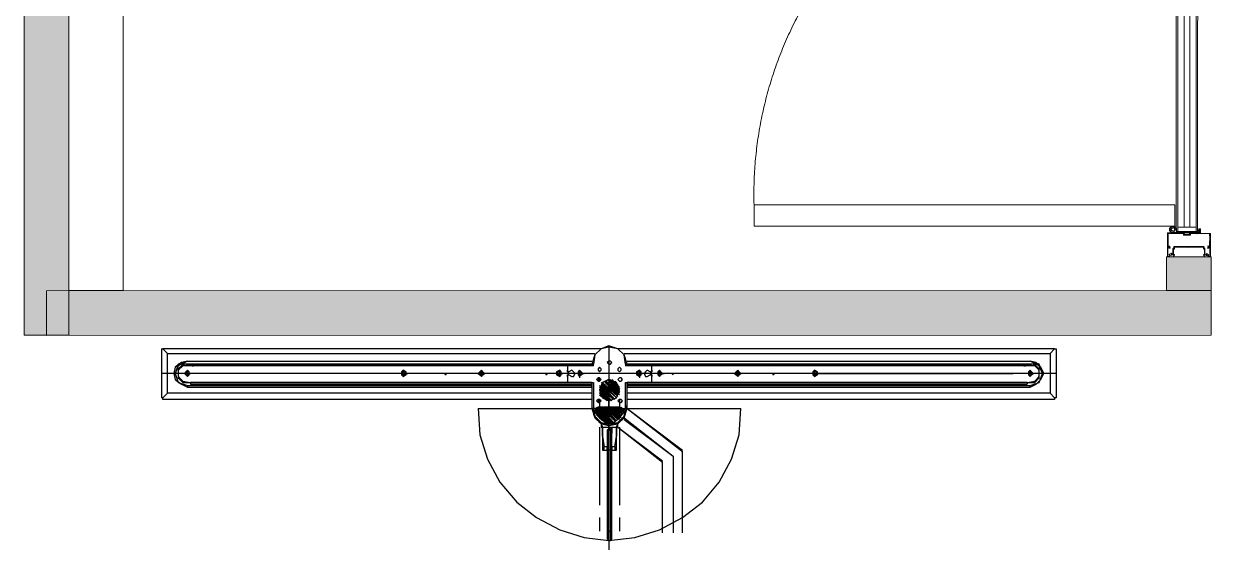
# Model space of a CAD drawing. Header units: millimetres. Extents: x -774950 to -670403, y -1165325 to -1109738.
# Drawn here: x -716254 to -713572, y -1147905 to -1146746 of the extents above; entities that cross this region are included whole.
import ezdxf

# ---------------------------------------------------------------- set-up
doc = ezdxf.new("R2010")
doc.units = ezdxf.units.MM
doc.header["$LTSCALE"] = 3000
doc.header["$MEASUREMENT"] = 0
doc.linetypes.add('DASHED', pattern=[0.75, 0.5, -0.25])
doc.layers.get('0').update_dxf_attribs({"linetype": 'CONTINUOUS'})
for name, color, linetype, lineweight in [('1-fur', 8, 'CONTINUOUS', 0), ('A-DOOR-FULL', 40, 'CONTINUOUS', 18), ('AI-FURN', 7, 'CONTINUOUS', 20), ('DR-GLASS', 170, 'CONTINUOUS', 13), ('IN-DOOR', 8, 'CONTINUOUS', 0), ('PR-HATCH', 8, 'CONTINUOUS', 0)]:
    doc.layers.add(name, color=color, linetype=linetype, lineweight=lineweight)
for name, color, linetype in [('FURNITURE', 250, 'CONTINUOUS'), ('PDF_6', 7, 'CONTINUOUS'), ('PDF_AR_01_PARTITION FULL HT', 7, 'CONTINUOUS'), ('PDF_BORDTEXT', 7, 'CONTINUOUS'), ('PDF_Centre', 7, 'CONTINUOUS'), ('PDF_DIMS', 7, 'CONTINUOUS'), ('PDF_FLs Combi Centre (N-W)', 7, 'CONTINUOUS'), ('PDF_FLs Left Unit (N)', 7, 'CONTINUOUS'), ('PDF_NEW', 7, 'CONTINUOUS')]:
    doc.layers.add(name, color=color, linetype=linetype)
doc.layers.add('PR-FULL HT', color=7, linetype='CONTINUOUS', lineweight=13, true_color=0x6e3e30)

# ---------------------------------------------------------------- blocks, each defined once
blk = doc.blocks.new('G$C45963954')
at = {"layer": 'PDF_6', "color": 6, "true_color": 0xff00ff}
for points in [[(266.3, 682.2), (273.6, 689.5), (266.3, 678.5), (277.3, 689.5)], [(266.3, 674.9), (277.3, 685.8)], [(200.6, 660.3), (222.5, 678.5), (200.6, 656.7)], [(226.2, 678.5), (200.6, 653), (229.8, 678.5), (200.6, 649.4), (233.5, 678.5), (204.3, 645.7), (237.1, 678.5), (204.3, 642.1), (237.1, 674.9)], [(204.3, 663.9), (218.9, 678.5)], [(204.3, 667.6), (215.2, 674.9)], [(204.3, 642.1), (240.8, 674.9), (207.9, 638.4), (240.8, 674.9)], [(207.9, 638.4), (244.4, 671.2), (207.9, 634.8)], [(244.4, 671.2), (211.6, 634.8), (248.1, 667.6), (215.2, 634.8)], [(248.1, 667.6), (215.2, 631.1), (248.1, 663.9), (218.9, 631.1), (251.7, 660.3), (222.5, 631.1), (251.7, 656.7), (226.2, 631.1), (251.7, 653)], [(266.3, 663.9), (288.2, 682.2), (266.3, 660.3), (288.2, 682.2)], [(266.3, 656.7), (291.8, 682.2)], [(266.3, 645.7), (295.5, 674.9), (266.3, 642.1), (299.1, 671.2), (266.3, 638.4), (299.1, 671.2)], [(266.3, 634.8), (299.1, 667.6), (266.3, 631.1), (302.8, 663.9), (266.3, 627.5), (302.8, 660.3), (266.3, 623.8)], [(229.8, 631.1), (251.7, 649.4), (233.5, 631.1)], [(237.1, 631.1), (248.1, 645.7)], [(270, 620.2), (302.8, 653)], [(273.6, 620.2), (302.8, 649.4), (277.3, 620.2)], [(277.3, 623.8), (302.8, 645.7)], [(280.9, 623.8), (299.1, 642.1)], [(284.5, 623.8), (299.1, 638.4)]]:
    blk.add_lwpolyline(points, dxfattribs=at)
for points in [[(266.3, 671.2), (280.9, 685.8)], [(266.3, 667.6), (284.5, 685.8)], [(266.3, 653), (291.8, 678.5)], [(266.3, 649.4), (295.5, 678.5)], [(270, 623.8), (302.8, 656.7)]]:
    blk.add_lwpolyline(points, close=True, dxfattribs=at)
at = {"layer": 'PDF_AR_01_PARTITION FULL HT', "color": 2, "true_color": 0xffff00}
blk.add_lwpolyline([(120.4, 653), (2247.2, 653)], dxfattribs=at)
at = {"layer": 'PDF_BORDTEXT', "color": 2, "true_color": 0xffff00}
blk.add_lwpolyline([(583.7, 653), (270, 653)], dxfattribs=at)
at = {"layer": 'PDF_Centre', "color": 8, "true_color": 0x808080}
for points in [[(270, 696.8), (372.1, 828.1)], [(270, 696.8), (368.5, 828.1)], [(565.5, 828.1), (372.1, 828.1)], [(291.8, 689.5), (383, 806.2)], [(295.5, 689.5), (383, 806.2)], [(383, 806.2), (565.5, 806.2)], [(313.7, 674.9), (397.6, 780.7)], [(313.7, 674.9), (394, 780.7)], [(565.5, 780.7), (397.6, 780.7)], [(248.1, 678.5), (280.9, 678.5)], [(313.7, 678.5), (499.8, 678.5)], [(529, 678.5), (561.8, 678.5)], [(280.9, 653), (248.1, 653)], [(248.1, 631.1), (280.9, 631.1)], [(499.8, 653), (313.7, 653)], [(313.7, 631.1), (499.8, 631.1)], [(561.8, 653), (529, 653)], [(529, 631.1), (561.8, 631.1)]]:
    blk.add_lwpolyline(points, dxfattribs=at)
at = {"layer": 'PDF_DIMS', "color": 4, "true_color": 0x00ffff}
blk.add_lwpolyline([(186.1, 1716.4), (186.1, -410.4)], dxfattribs=at)
at = {"layer": 'PDF_FLs Combi Centre (N-W)', "color": 2}
for points in [[(127.7, 1716.4), (244.4, 1716.4)], [(127.7, 1712.8), (127.7, 1716.4)], [(127.7, 1712.8), (138.6, 1701.8)], [(127.7, 1712.8), (127.7, 674.9)], [(233.5, 1701.8), (244.4, 1712.8)], [(244.4, 1716.4), (244.4, 1712.8)], [(244.4, 1712.8), (248.1, 1712.8)], [(248.1, 1712.8), (248.1, 696.8)], [(138.6, 1701.8), (233.5, 1701.8)], [(138.6, 689.5), (138.6, 1701.8)], [(233.5, 1701.8), (233.5, 696.8)], [(270, 342.9), (270, 966.7)], [(270, 342.9), (332, 346.6), (390.3, 364.8), (445.1, 394), (492.5, 434.1), (529, 481.5), (558.2, 536.3), (576.4, 594.6), (583.7, 653), (576.4, 715), (558.2, 773.4), (529, 828.1), (492.5, 875.5), (445.1, 915.7), (390.3, 944.8), (332, 963.1), (270, 966.7)], [(127.7, 634.8), (127.7, -406.8)], [(138.6, -395.8), (138.6, 620.2)], [(207.9, 612.9), (207.9, -337.4)], [(207.9, 612.9), (207.9, -341.1)], [(207.9, -337.4), (207.9, 612.9)], [(211.6, -341.1), (211.6, 612.9)], [(215.2, -348.4), (215.2, 612.9)], [(215.2, -348.4), (215.2, 609.2)], [(233.5, 612.9), (233.5, -395.8)], [(248.1, 612.9), (248.1, -406.8)], [(207.9, -341.1), (207.9, 554.5)], [(167.8, -337.4), (164.2, -355.7), (175.1, -370.3), (197, -370.3), (207.9, -355.7), (207.9, -337.4)], [(164.2, -341.1), (164.2, -359.3), (178.8, -370.3), (197, -370.3), (207.9, -359.3), (207.9, -341.1)], [(167.8, -341.1), (167.8, -359.3), (178.8, -370.3), (193.3, -370.3), (204.3, -359.3), (207.9, -341.1)], [(167.8, -341.1), (167.8, -359.3), (178.8, -370.3), (193.3, -370.3), (207.9, -359.3), (207.9, -341.1)], [(207.9, -333.8), (207.9, -337.4)], [(207.9, -341.1), (207.9, -337.4)], [(207.9, -341.1), (207.9, -337.4)], [(138.6, -395.8), (127.7, -406.8)], [(233.5, -395.8), (138.6, -395.8)], [(244.4, -406.8), (233.5, -395.8)], [(127.7, -410.4), (127.7, -406.8)], [(127.7, -410.4), (244.4, -410.4)], [(244.4, -406.8), (244.4, -410.4)], [(248.1, -406.8), (244.4, -406.8)]]:
    blk.add_lwpolyline(points, dxfattribs=at)
at = {"layer": 'PDF_FLs Left Unit (N)', "color": 8, "true_color": 0x808080}
for points in [[(218.9, 1654.4), (211.6, 1669), (200.6, 1679.9), (186.1, 1687.2), (171.5, 1679.9), (160.5, 1669), (156.9, 1654.4)], [(215.2, 1654.4), (207.9, 1676.3), (186.1, 1683.6), (164.2, 1676.3), (156.9, 1654.4)], [(156.9, 696.8), (156.9, 1654.4)], [(156.9, 696.8), (156.9, 1654.4)], [(215.2, 696.8), (215.2, 1654.4)], [(218.9, 1654.4), (215.2, 1654.4)], [(218.9, 696.8), (218.9, 1654.4)], [(164.2, 696.8), (164.2, 1647.1)], [(164.2, 1643.4), (164.2, 696.8)], [(207.9, 1647.1), (207.9, 696.8)], [(207.9, 696.8), (207.9, 1643.4)], [(270, 696.8), (270, 693.1)], [(310.1, 671.2), (313.7, 671.2)], [(313.7, 671.2), (335.6, 671.2)], [(361.2, 667.6), (335.6, 671.2)], [(361.2, 667.6), (361.2, 671.2)], [(361.2, 667.6), (361.2, 660.3)], [(361.2, 667.6), (364.8, 667.6), (368.5, 667.6)], [(561.8, 656.7), (561.8, 660.3)], [(561.8, 653), (561.8, 656.7)], [(313.7, 638.4), (310.1, 638.4)], [(335.6, 638.4), (313.7, 638.4)], [(335.6, 638.4), (361.2, 642.1)], [(361.2, 649.4), (361.2, 642.1)], [(368.5, 642.1), (364.8, 642.1), (361.2, 642.1)], [(361.2, 638.4), (361.2, 642.1)], [(561.8, 649.4), (561.8, 653)], [(156.9, -348.4), (156.9, 612.9)], [(156.9, -348.4), (156.9, 612.9)], [(164.2, 616.5), (164.2, 612.9)], [(164.2, 612.9), (164.2, -337.4)], [(164.2, -341.1), (164.2, 612.9)], [(218.9, -348.4), (218.9, 612.9)], [(270, 616.5), (270, 612.9)], [(156.9, -348.4), (164.2, -370.3), (186.1, -377.6), (207.9, -370.3), (215.2, -348.4)], [(156.9, -348.4), (160.5, -363), (171.5, -377.6), (186.1, -381.2), (200.6, -377.6), (211.6, -363), (218.9, -348.4)], [(215.2, -348.4), (218.9, -348.4)]]:
    blk.add_lwpolyline(points, dxfattribs=at)
at = {"layer": 'PDF_FLs Left Unit (N)', "color": 2}
for points in [[(215.2, 1654.4), (207.9, 1676.3), (186.1, 1683.6), (167.8, 1676.3), (156.9, 1654.4)], [(156.9, 696.8), (156.9, 1654.4)], [(207.9, 1647.1), (207.9, 1665.3), (197, 1676.3), (178.8, 1676.3), (164.2, 1665.3), (164.2, 1647.1)], [(207.9, 1643.4), (207.9, 1661.7), (197, 1676.3), (175.1, 1676.3), (164.2, 1661.7), (167.8, 1643.4)], [(207.9, 1647.1), (204.3, 1665.3), (193.3, 1676.3), (178.8, 1676.3), (167.8, 1665.3), (167.8, 1647.1)], [(207.9, 1647.1), (207.9, 1665.3), (193.3, 1676.3), (178.8, 1676.3), (167.8, 1665.3), (167.8, 1647.1)], [(215.2, 700.4), (215.2, 1654.4)], [(164.2, 1647.1), (164.2, 696.8)], [(164.2, 1647.1), (164.2, 1643.4)], [(164.2, 696.8), (164.2, 1643.4)], [(167.8, 1639.8), (167.8, 1643.4), (164.2, 1643.4)], [(167.8, 1647.1), (167.8, 755.2)], [(167.8, 1647.1), (167.8, 1643.4)], [(167.8, 1639.8), (167.8, 1643.4)], [(207.9, 755.2), (207.9, 1647.1)], [(207.9, 1643.4), (207.9, 1647.1)], [(207.9, 1647.1), (211.6, 1647.1)], [(207.9, 1643.4), (207.9, 1647.1)], [(207.9, 1643.4), (207.9, 1639.8)], [(207.9, 1643.4), (207.9, 696.8)], [(207.9, 1643.4), (207.9, 1639.8)], [(211.6, 696.8), (211.6, 1647.1)], [(211.6, 715), (211.6, 1632.5)], [(186.1, 1138.2), (186.1, 1149.1)], [(186.1, 952.1), (186.1, 966.7)], [(186.1, 769.7), (186.1, 780.7)], [(182.4, 755.2), (167.8, 755.2)], [(178.8, 755.2), (167.8, 755.2)], [(167.8, 755.2), (167.8, 693.1)], [(178.8, 755.2), (182.4, 755.2)], [(182.4, 751.5), (178.8, 744.2), (182.4, 740.6), (186.1, 736.9), (193.3, 740.6), (193.3, 744.2), (189.7, 751.5)], [(182.4, 751.5), (178.8, 744.2), (182.4, 740.6), (186.1, 736.9), (193.3, 740.6), (193.3, 744.2), (189.7, 751.5)], [(182.4, 755.2), (182.4, 751.5)], [(182.4, 751.5), (182.4, 755.2)], [(189.7, 751.5), (189.7, 755.2)], [(193.3, 755.2), (189.7, 755.2)], [(189.7, 755.2), (193.3, 755.2)], [(189.7, 755.2), (189.7, 751.5)], [(207.9, 755.2), (193.3, 755.2)], [(207.9, 755.2), (193.3, 755.2)], [(207.9, 693.1), (207.9, 755.2)], [(186.1, 718.7), (186.1, 729.6)], [(211.6, 711.4), (211.6, 715)], [(164.2, 696.8), (142.3, 689.5), (127.7, 674.9), (120.4, 653), (127.7, 634.8), (142.3, 620.2), (164.2, 612.9)], [(164.2, 693.1), (142.3, 689.5), (127.7, 674.9), (124, 653), (127.7, 634.8), (142.3, 620.2), (164.2, 616.5)], [(164.2, 693.1), (142.3, 689.5), (127.7, 674.9), (124, 653), (127.7, 634.8), (142.3, 620.2), (164.2, 616.5)], [(164.2, 693.1), (142.3, 689.5), (127.7, 674.9), (124, 653), (127.7, 634.8), (142.3, 620.2), (164.2, 616.5)], [(167.8, 696.8), (164.2, 696.8)], [(164.2, 696.8), (167.8, 696.8)], [(164.2, 693.1), (167.8, 693.1)], [(164.2, 693.1), (167.8, 693.1)], [(207.9, 696.8), (211.6, 696.8), (211.6, 700.4)], [(211.6, 696.8), (207.9, 696.8)], [(270, 696.8), (207.9, 696.8)], [(270, 693.1), (207.9, 693.1)], [(270, 693.1), (207.9, 693.1)], [(215.2, 700.4), (211.6, 700.4)], [(215.2, 700.4), (215.2, 696.8), (218.9, 696.8)], [(262.7, 693.1), (259, 693.1)], [(270, 693.1), (262.7, 693.1)], [(262.7, 616.5), (284.5, 616.5), (302.8, 631.1), (310.1, 653), (306.4, 671.2), (291.8, 689.5), (270, 693.1)], [(262.7, 693.1), (266.3, 693.1), (270, 693.1)], [(277.3, 689.5), (270, 685.8), (266.3, 678.5)], [(270, 612.9), (291.8, 620.2), (306.4, 634.8), (310.1, 653), (306.4, 674.9), (291.8, 689.5), (270, 696.8)], [(270, 616.5), (288.2, 620.2), (302.8, 634.8), (306.4, 653), (302.8, 674.9), (288.2, 689.5), (270, 693.1)], [(270, 616.5), (288.2, 620.2), (302.8, 634.8), (310.1, 653), (302.8, 674.9), (288.2, 689.5), (270, 693.1)], [(270, 616.5), (288.2, 620.2), (302.8, 634.8), (310.1, 653), (302.8, 674.9), (288.2, 689.5), (270, 693.1)], [(277.3, 620.2), (291.8, 631.1), (302.8, 645.7), (302.8, 663.9), (291.8, 678.5), (277.3, 689.5)], [(266.3, 678.5), (266.3, 627.5)], [(313.7, 674.9), (306.4, 674.9)], [(313.7, 671.2), (313.7, 674.9)], [(313.7, 638.4), (313.7, 671.2)], [(335.6, 671.2), (313.7, 671.2)], [(361.2, 660.3), (313.7, 660.3)], [(313.7, 660.3), (328.3, 660.3)], [(317.4, 656.7), (321, 660.3)], [(321, 656.7), (317.4, 656.7)], [(317.4, 656.7), (317.4, 653)], [(321, 656.7), (321, 660.3)], [(561.8, 660.3), (321, 660.3)], [(321, 656.7), (561.8, 656.7)], [(321, 653), (321, 656.7)], [(361.2, 671.2), (335.6, 671.2)], [(368.5, 671.2), (364.8, 671.2), (361.2, 671.2)], [(361.2, 660.3), (368.5, 660.3)], [(368.5, 667.6), (368.5, 671.2)], [(368.5, 660.3), (368.5, 667.6)], [(580, 660.3), (561.8, 660.3)], [(561.8, 656.7), (583.7, 656.7)], [(583.7, 656.7), (580, 660.3)], [(583.7, 653), (583.7, 656.7)], [(306.4, 634.8), (313.7, 634.8)], [(313.7, 634.8), (313.7, 638.4)], [(313.7, 638.4), (335.6, 638.4)], [(321, 653), (317.4, 653)], [(321, 649.4), (317.4, 653)], [(561.8, 653), (321, 653)], [(321, 649.4), (321, 653)], [(321, 649.4), (561.8, 649.4)], [(328.3, 649.4), (361.2, 649.4)], [(335.6, 638.4), (361.2, 638.4)], [(368.5, 649.4), (361.2, 649.4)], [(361.2, 638.4), (364.8, 638.4), (368.5, 638.4)], [(368.5, 642.1), (368.5, 649.4)], [(368.5, 638.4), (368.5, 642.1)], [(583.7, 653), (561.8, 653)], [(561.8, 649.4), (580, 649.4)], [(580, 649.4), (583.7, 653)], [(156.9, -348.4), (156.9, 612.9)], [(167.8, 616.5), (164.2, 616.5)], [(167.8, 616.5), (164.2, 616.5)], [(164.2, -337.4), (164.2, 612.9)], [(164.2, 612.9), (164.2, -341.1)], [(167.8, 612.9), (164.2, 612.9)], [(164.2, 612.9), (167.8, 612.9)], [(167.8, 616.5), (167.8, 554.5)], [(207.9, 554.5), (207.9, 616.5)], [(207.9, 616.5), (270, 616.5)], [(207.9, 616.5), (270, 616.5)], [(211.6, 609.2), (211.6, 612.9), (207.9, 612.9)], [(207.9, 612.9), (211.6, 612.9)], [(207.9, 612.9), (270, 612.9)], [(211.6, 609.2), (215.2, 609.2)], [(218.9, 612.9), (215.2, 612.9), (215.2, 609.2)], [(259, 616.5), (262.7, 616.5)], [(262.7, 616.5), (270, 616.5)], [(266.3, 627.5), (270, 623.8), (277.3, 620.2)], [(189.7, 558.2), (193.3, 565.5), (193.3, 569.1), (186.1, 572.7), (182.4, 569.1), (178.8, 565.5), (182.4, 558.2)], [(189.7, 558.2), (193.3, 565.5), (193.3, 569.1), (186.1, 572.7), (182.4, 569.1), (178.8, 565.5), (182.4, 558.2)], [(186.1, 580), (186.1, 591)], [(211.6, 594.6), (211.6, 598.3)], [(211.6, -326.5), (211.6, 594.6)], [(167.8, 554.5), (182.4, 554.5)], [(167.8, 554.5), (167.8, -341.1)], [(167.8, 554.5), (178.8, 554.5)], [(182.4, 554.5), (178.8, 554.5)], [(182.4, 558.2), (182.4, 554.5)], [(182.4, 554.5), (182.4, 558.2)], [(189.7, 554.5), (189.7, 558.2)], [(189.7, 558.2), (189.7, 554.5)], [(189.7, 554.5), (193.3, 554.5)], [(193.3, 554.5), (189.7, 554.5)], [(193.3, 554.5), (207.9, 554.5)], [(193.3, 554.5), (207.9, 554.5)], [(186.1, 529), (186.1, 539.9)], [(186.1, 342.9), (186.1, 357.5)], [(186.1, 160.5), (186.1, 171.5)], [(164.2, -337.4), (167.8, -337.4), (167.8, -333.8)], [(164.2, -337.4), (164.2, -341.1)], [(167.8, -337.4), (167.8, -341.1)], [(207.9, -341.1), (211.6, -341.1)], [(156.9, -348.4), (167.8, -370.3), (186.1, -377.6), (207.9, -370.3), (215.2, -348.4)]]:
    blk.add_lwpolyline(points, dxfattribs=at)
for points in [[(193.3, 1654.4), (189.7, 1658), (186.1, 1661.7), (182.4, 1658), (178.8, 1654.4), (182.4, 1650.7), (186.1, 1650.7), (189.7, 1650.7)], [(189.7, 1654.4), (189.7, 1658), (186.1, 1658), (182.4, 1658), (182.4, 1654.4), (182.4, 1650.7), (186.1, 1650.7), (189.7, 1650.7)], [(193.3, 1141.8), (189.7, 1149.1), (186.1, 1149.1), (182.4, 1149.1), (178.8, 1141.8), (182.4, 1138.2), (186.1, 1138.2), (189.7, 1138.2)], [(189.7, 1141.8), (189.7, 1145.5), (186.1, 1149.1), (182.4, 1145.5), (182.4, 1141.8), (186.1, 1138.2)], [(189.7, 1043.3), (186.1, 1047), (186.1, 1043.3)], [(193.3, 959.4), (189.7, 963.1), (186.1, 966.7), (182.4, 963.1), (178.8, 959.4), (182.4, 955.8), (186.1, 952.1), (189.7, 955.8)], [(189.7, 959.4), (189.7, 963.1), (186.1, 963.1), (182.4, 963.1), (182.4, 959.4), (182.4, 955.8), (186.1, 955.8), (189.7, 955.8)], [(189.7, 806.2), (186.1, 806.2), (186.1, 802.6)], [(193.3, 773.4), (189.7, 777), (186.1, 780.7), (182.4, 777), (178.8, 773.4), (182.4, 769.7), (186.1, 769.7), (189.7, 769.7)], [(189.7, 773.4), (189.7, 777), (186.1, 777), (182.4, 777), (182.4, 773.4), (182.4, 769.7), (186.1, 769.7), (189.7, 769.7)], [(193.3, 726), (189.7, 729.6), (186.1, 729.6), (182.4, 729.6), (178.8, 726), (182.4, 718.7), (186.1, 718.7), (189.7, 718.7)], [(189.7, 726), (186.1, 729.6), (182.4, 726), (182.4, 722.3), (186.1, 718.7), (189.7, 722.3)], [(204.3, 678.5), (204.3, 682.2), (200.6, 685.8), (197, 682.2), (197, 678.5), (200.6, 674.9)], [(255.4, 678.5), (255.4, 682.2), (251.7, 685.8), (248.1, 682.2), (248.1, 678.5), (251.7, 674.9)], [(164.2, 653), (164.2, 656.7), (160.5, 660.3), (156.9, 656.7), (156.9, 653), (160.5, 649.4)], [(182.4, 678.5), (178.8, 682.2), (175.1, 682.2), (171.5, 678.5), (175.1, 674.9), (178.8, 674.9)], [(251.7, 653), (244.4, 671.2), (226.2, 678.5), (207.9, 671.2), (200.6, 653), (207.9, 638.4), (226.2, 631.1), (244.4, 638.4)], [(182.4, 631.1), (178.8, 634.8), (175.1, 634.8), (171.5, 631.1), (175.1, 627.5), (178.8, 627.5)], [(204.3, 631.1), (200.6, 634.8), (197, 631.1), (197, 627.5), (200.6, 623.8), (204.3, 627.5)], [(204.3, 631.1), (200.6, 631.1), (197, 631.1), (197, 627.5), (200.6, 627.5), (204.3, 627.5)], [(255.4, 631.1), (251.7, 634.8), (248.1, 631.1), (248.1, 627.5), (251.7, 623.8), (255.4, 627.5)], [(255.4, 631.1), (251.7, 631.1), (248.1, 631.1), (248.1, 627.5), (251.7, 627.5), (255.4, 627.5)], [(193.3, 583.7), (189.7, 587.3), (186.1, 591), (182.4, 587.3), (178.8, 583.7), (182.4, 580), (186.1, 580), (189.7, 580)], [(189.7, 583.7), (189.7, 587.3), (186.1, 587.3), (182.4, 587.3), (182.4, 583.7), (186.1, 580)], [(193.3, 536.3), (189.7, 539.9), (186.1, 539.9), (182.4, 539.9), (178.8, 536.3), (182.4, 529), (186.1, 529), (189.7, 529)], [(189.7, 536.3), (186.1, 539.9), (182.4, 536.3), (182.4, 532.6), (186.1, 529), (189.7, 532.6)], [(189.7, 503.4), (186.1, 507.1), (186.1, 503.4)], [(193.3, 350.2), (189.7, 353.9), (186.1, 357.5), (182.4, 353.9), (178.8, 350.2), (182.4, 346.6), (186.1, 342.9), (189.7, 346.6)], [(189.7, 350.2), (189.7, 353.9), (186.1, 353.9), (182.4, 353.9), (182.4, 350.2), (182.4, 346.6), (186.1, 346.6), (189.7, 346.6)], [(189.7, 266.3), (186.1, 266.3), (186.1, 262.7)], [(193.3, 164.2), (189.7, 171.5), (186.1, 171.5), (182.4, 171.5), (178.8, 164.2), (182.4, 160.5), (186.1, 160.5), (189.7, 160.5)], [(189.7, 164.2), (189.7, 167.8), (186.1, 171.5), (182.4, 167.8), (182.4, 164.2), (186.1, 160.5)], [(193.3, -348.4), (189.7, -344.7), (186.1, -344.7), (182.4, -344.7), (178.8, -348.4), (182.4, -352), (186.1, -355.7), (189.7, -352)], [(189.7, -348.4), (189.7, -344.7), (186.1, -344.7), (182.4, -344.7), (182.4, -348.4), (182.4, -352), (186.1, -352), (189.7, -352)]]:
    blk.add_lwpolyline(points, close=True, dxfattribs=at)
at = {"layer": 'PDF_FLs Left Unit (N)', "color": 2, "true_color": 0xffff00}
blk.add_lwpolyline([(368.5, 660.3), (368.5, 649.4)], dxfattribs=at)
at = {"layer": 'PDF_NEW', "color": 6, "true_color": 0xff00ff}
for points in [[(182.4, 1654.4), (178.8, 1654.4)], [(186.1, 1654.4), (182.4, 1654.4)], [(186.1, 1654.4), (186.1, 1658)], [(186.1, 1654.4), (189.7, 1654.4)], [(186.1, 1654.4), (186.1, 1650.7)], [(189.7, 1654.4), (193.3, 1654.4)], [(186.1, 1650.7), (186.1, 1647.1)], [(186.1, 1149.1), (186.1, 1614.3)], [(182.4, 1141.8), (178.8, 1141.8)], [(186.1, 1141.8), (182.4, 1141.8)], [(186.1, 1141.8), (186.1, 1145.5)], [(186.1, 1141.8), (189.7, 1141.8)], [(189.7, 1141.8), (193.3, 1141.8)], [(186.1, 1138.2), (186.1, 1134.5)], [(182.4, 959.4), (178.8, 959.4)], [(186.1, 959.4), (182.4, 959.4)], [(186.1, 963.1), (186.1, 966.7)], [(186.1, 959.4), (186.1, 963.1)], [(186.1, 959.4), (189.7, 959.4)], [(186.1, 959.4), (186.1, 955.8)], [(186.1, 955.8), (186.1, 952.1)], [(189.7, 959.4), (193.3, 959.4)], [(182.4, 773.4), (178.8, 773.4)], [(186.1, 773.4), (182.4, 773.4)], [(186.1, 780.7), (186.1, 784.3)], [(186.1, 773.4), (186.1, 777)], [(186.1, 773.4), (189.7, 773.4)], [(189.7, 773.4), (193.3, 773.4)], [(186.1, 769.7), (186.1, 766.1)], [(182.4, 726), (178.8, 726)], [(186.1, 726), (182.4, 726)], [(186.1, 729.6), (186.1, 733.3)], [(186.1, 726), (189.7, 726)], [(186.1, 726), (186.1, 722.3)], [(186.1, 718.7), (186.1, 715)], [(189.7, 726), (197, 726)], [(182.4, 583.7), (178.8, 583.7)], [(186.1, 583.7), (182.4, 583.7)], [(186.1, 591), (186.1, 594.6)], [(186.1, 583.7), (186.1, 587.3)], [(186.1, 583.7), (189.7, 583.7)], [(186.1, 580), (186.1, 576.4)], [(189.7, 583.7), (197, 583.7)], [(186.1, 539.9), (186.1, 543.6)], [(182.4, 536.3), (178.8, 536.3)], [(186.1, 536.3), (182.4, 536.3)], [(186.1, 536.3), (189.7, 536.3)], [(186.1, 536.3), (186.1, 532.6)], [(186.1, 529), (186.1, 525.3)], [(189.7, 536.3), (193.3, 536.3)], [(182.4, 350.2), (178.8, 350.2)], [(186.1, 350.2), (182.4, 350.2)], [(186.1, 353.9), (186.1, 357.5)], [(186.1, 350.2), (186.1, 353.9)], [(186.1, 350.2), (189.7, 350.2)], [(186.1, 350.2), (186.1, 346.6)], [(186.1, 346.6), (186.1, 342.9)], [(189.7, 350.2), (193.3, 350.2)], [(186.1, 171.5), (186.1, 175.1)], [(182.4, 164.2), (178.8, 164.2)], [(186.1, 164.2), (182.4, 164.2)], [(186.1, 164.2), (186.1, 167.8)], [(186.1, 164.2), (189.7, 164.2)], [(186.1, 160.5), (186.1, 156.9)], [(189.7, 164.2), (193.3, 164.2)], [(186.1, -344.7), (186.1, -341.1)], [(182.4, -348.4), (178.8, -348.4)], [(186.1, -348.4), (182.4, -348.4)], [(186.1, -348.4), (189.7, -348.4)], [(186.1, -348.4), (186.1, -352)], [(189.7, -348.4), (193.3, -348.4)]]:
    blk.add_lwpolyline(points, dxfattribs=at)
at = {"layer": 'PDF_NEW', "color": 2}
for points in [[(277.3, 689.5), (270, 685.8), (266.3, 678.5)], [(270, 660.3), (270, 689.5)], [(277.3, 620.2), (291.8, 631.1), (302.8, 645.7), (302.8, 663.9), (291.8, 678.5), (277.3, 689.5)], [(226.2, 660.3), (226.2, 671.2)], [(226.2, 653), (226.2, 656.7)], [(266.3, 678.5), (266.3, 627.5)], [(270, 653), (270, 656.7)], [(222.5, 653), (211.6, 653)], [(226.2, 653), (222.5, 653)], [(226.2, 653), (229.8, 653)], [(226.2, 649.4), (226.2, 638.4)], [(229.8, 653), (240.8, 653)], [(262.7, 653), (233.5, 653)], [(270, 653), (266.3, 653)], [(270, 649.4), (270, 616.5)], [(273.6, 653), (306.4, 653)], [(266.3, 627.5), (270, 623.8), (277.3, 620.2)]]:
    blk.add_lwpolyline(points, dxfattribs=at)
blk.add_lwpolyline([(251.7, 653), (244.4, 671.2), (226.2, 678.5), (207.9, 671.2), (200.6, 653), (207.9, 638.4), (226.2, 631.1), (244.4, 638.4)], close=True, dxfattribs=at)
blk = doc.blocks.new('*U533')
at = {"layer": 'PR-HATCH'}
h = blk.add_hatch(color=256, dxfattribs=at)
h.dxf.hatch_style = 1
h.paths.add_polyline_path([(-84414.3, -39967.2), (-81811.4, -39967.2), (-81811.4, -39867.2), (-84414.3, -39867.2)])
at = {"layer": 'PR-FULL HT', "elevation": 0}
blk.add_lwpolyline([(-84414.3, -39967.2), (-81811.4, -39967.2), (-81811.4, -39867.2), (-84414.3, -39867.2)], close=True, dxfattribs=at)
blk = doc.blocks.new('*U181')
at = {"layer": 'PR-HATCH'}
h = blk.add_hatch(color=256, dxfattribs=at)
h.dxf.hatch_style = 1
h.paths.add_polyline_path([(-90959.4, -39967.2), (-90884.4, -39967.2), (-90884.4, -39867.2), (-90959.4, -39867.2)])
at = {"layer": 'PR-FULL HT', "elevation": 0}
blk.add_lwpolyline([(-90959.4, -39967.2), (-90884.4, -39967.2), (-90884.4, -39867.2), (-90959.4, -39867.2)], close=True, dxfattribs=at)
blk = doc.blocks.new('rub1')
at = {"lineweight": 20}
h = blk.add_hatch(color=8, dxfattribs=at)
h.paths.add_polyline_path([(285.1, 663.62), (284.4, 663.62, 0.06789), (284.29, 663.1), (283.96, 663.1), (283.96, 663.59), (283.74, 663.59), (283.74, 662.38), (283.96, 662.38), (283.96, 662.87), (284.29, 662.87, 0.066804), (284.38, 662.35), (285.1, 662.35, 0.299446), (285.51, 662.9), (285.51, 663.07, 0.299446)])
h.paths.add_polyline_path([(285.37, 663.07), (285.37, 662.93, -0.365226), (285.04, 662.51), (284.56, 662.51, -0.12053), (284.57, 663.46), (285.05, 663.46, -0.209232)], flags=16)
at = {"layer": '1-fur', "color": 8, "lineweight": 20}
for p, q in [((284.38, 662.35), (285.1, 662.35)), ((284.4, 663.62), (285.1, 663.62)), ((284.56, 662.51), (285.04, 662.51)), ((284.57, 663.46), (285.05, 663.46)), ((285.37, 663.07), (285.37, 662.93)), ((285.51, 663.07), (285.51, 662.9))]:
    blk.add_line(p, q, dxfattribs=at)
for points in [[(283.96, 662.87), (283.96, 662.38), (283.74, 662.38), (283.74, 663.59), (283.96, 663.59), (283.96, 663.1)], [(284.29, 663.1), (283.96, 663.1)], [(283.96, 662.87), (284.29, 662.87)]]:
    blk.add_lwpolyline(points, dxfattribs=at)
for centre, radius, start, end in [((286.27, 662.96), 1.99, 160.42549, 175.96084), ((286.27, 662.96), 1.99, 182.63598, 197.92356), ((286.5, 662.96), 1.99, 165.47083, 192.96157), ((284.96, 662.91), 0.413, 282.31785, 2.57192), ((284.77, 662.9), 0.623, 16.25647, 63.52689), ((284.89, 663.04), 0.623, 3.13173, 69.81216), ((284.89, 662.93), 0.623, 290.18784, 356.86827)]:
    blk.add_arc(centre, radius, start, end, dxfattribs=at)
blk = doc.blocks.new('*U241')
at = {"layer": 'IN-DOOR', "color": 8, "ltscale": 2}
for p, q in [((-32.126, 4.419), (-32.126, 4.635)), ((-32.126, 4.635), (-31.892, 4.635)), ((-31.892, 4.419), (-31.892, 4.635)), ((-32.558, 3.807), (-32.558, 4.311)), ((-32.45, 4.419), (-27.716, 4.419)), ((-32.45, 3.699), (-27.716, 3.699)), ((-32.342, 2.835), (-32.342, 3.699)), ((-31.874, 2.835), (-31.874, 3.699)), ((-27.608, 3.807), (-27.608, 4.311)), ((-36, 3.297), (-36, 0)), ((-36, 3.286), (-36, 2.858)), ((-34.924, 3.297), (-35.989, 3.297)), ((-35.982, 2.84), (-35.921, 2.84)), ((-35.96, 3.17), (-35.96, 3.247)), ((-35.95, 3.257), (-34.97, 3.257)), ((-35.91, 2.829), (-35.91, 2.793)), ((-35.903, 2.783), (-35.834, 2.758)), ((-35.821, 2.771), (-35.86, 2.825)), ((-35.849, 2.84), (-35.107, 2.84)), ((-35.093, 2.879), (-35.811, 2.879)), ((-35.089, 2.822), (-35.11, 2.775)), ((-35.039, 2.825), (-35.039, 2.825)), ((-34.931, 2.807), (-35.021, 2.807)), ((-34.96, 3.247), (-34.96, 3.198)), ((-34.942, 3.18), (-34.942, 3.18)), ((-34.913, 3.209), (-34.913, 3.286)), ((-34.913, 0.508), (-34.913, 2.789)), ((-32.558, 2.619), (-32.558, 2.835)), ((-32.558, 2.835), (-31.658, 2.835)), ((-31.658, 2.619), (-31.658, 2.835)), ((-0.792, 3.209), (-0.792, 3.286)), ((-0.792, 0.508), (-0.792, 2.789)), ((-0.781, 3.297), (-0.011, 3.297)), ((-0.774, 2.807), (-0.684, 2.807)), ((-0.763, 3.18), (-0.763, 3.18)), ((-0.745, 3.247), (-0.745, 3.198)), ((-0.05, 3.257), (-0.734, 3.257)), ((-0.666, 2.825), (-0.666, 2.825)), ((-0.616, 2.822), (-0.594, 2.775)), ((-0.612, 2.879), (-0.189, 2.879)), ((-0.151, 2.84), (-0.598, 2.84)), ((-0.179, 2.771), (-0.14, 2.825)), ((-0.097, 2.783), (-0.166, 2.758)), ((-0.09, 2.829), (-0.09, 2.793)), ((-0.018, 2.84), (-0.079, 2.84)), ((-0.04, 3.17), (-0.04, 3.247)), ((0, 3.297), (0, 0)), ((0, 3.286), (0, 2.858)), ((-35.092, 2.757), (-34.981, 2.757)), ((-34.963, 2.739), (-34.963, 1.811)), ((-32.558, 2.619), (-31.658, 2.619)), ((-0.742, 2.739), (-0.742, 1.811)), ((-0.612, 2.757), (-0.724, 2.757)), ((-34.963, 1.811), (-34.974, 1.8)), ((-34.974, 1.8), (-34.963, 1.789)), ((-34.963, 1.789), (-34.963, 0.558)), ((-32.558, 0.981), (-32.558, 0.765)), ((-32.558, 0.981), (-31.658, 0.981)), ((-31.658, 0.981), (-31.658, 0.765)), ((-0.742, 1.811), (-0.731, 1.8)), ((-0.731, 1.8), (-0.742, 1.789)), ((-0.742, 1.789), (-0.742, 0.558)), ((-36, 0.439), (-36, 0.011)), ((-35.989, 0), (-34.924, 0)), ((-35.921, 0.457), (-35.982, 0.457)), ((-35.96, 0.05), (-35.96, 0.127)), ((-34.97, 0.04), (-35.95, 0.04)), ((-35.91, 0.504), (-35.91, 0.468)), ((-35.834, 0.539), (-35.903, 0.514)), ((-35.858, 0.472), (-35.821, 0.526)), ((-35.107, 0.457), (-35.848, 0.457)), ((-35.811, 0.418), (-35.093, 0.418)), ((-35.107, 0.522), (-35.089, 0.475)), ((-34.981, 0.54), (-35.089, 0.54)), ((-35.039, 0.472), (-35.039, 0.472)), ((-35.028, 0.203), (-35.028, 0.135)), ((-35.021, 0.49), (-34.931, 0.49)), ((-35.012, 0.221), (-35.01, 0.221)), ((-35.01, 0.117), (-34.931, 0.117)), ((-34.981, 0.182), (-34.994, 0.203)), ((-34.93, 0.164), (-34.963, 0.164)), ((-34.96, 0.099), (-34.96, 0.05)), ((-34.942, 0.117), (-34.942, 0.117)), ((-34.881, 0.189), (-34.917, 0.169)), ((-34.913, 0.099), (-34.913, 0.018)), ((-34.913, 0.011), (-34.913, 0.088)), ((-34.895, 0), (-34.2, 0)), ((-34.866, 0.079), (-34.85, 0.176)), ((-34.835, 0.061), (-34.848, 0.061)), ((-34.812, 0.047), (-34.822, 0.066)), ((-34.788, 0.066), (-34.797, 0.047)), ((-34.297, 0.061), (-34.775, 0.061)), ((-34.2, 0.814), (-34.2, 0)), ((-32.558, 0.765), (-31.658, 0.765)), ((-32.342, 0.765), (-32.342, -0.099)), ((-31.874, 0.765), (-31.874, -0.099)), ((-1.8, 0), (-1.8, 0.097)), ((-0.81, 0), (-1.8, 0)), ((-1.764, 0.061), (-1.646, 0.061)), ((-1.634, 0.066), (-1.624, 0.047)), ((-1.609, 0.047), (-0.883, 0.066)), ((-0.87, 0.061), (-0.857, 0.061)), ((-0.839, 0.079), (-0.855, 0.176)), ((-0.824, 0.189), (-0.788, 0.169)), ((-0.792, 0.099), (-0.792, 0.018)), ((-0.792, 0.011), (-0.792, 0.088)), ((-0.011, 0), (-0.781, 0)), ((-0.775, 0.164), (-0.742, 0.164)), ((-0.684, 0.49), (-0.774, 0.49)), ((-0.695, 0.117), (-0.774, 0.117)), ((-0.763, 0.117), (-0.763, 0.117)), ((-0.745, 0.099), (-0.745, 0.05)), ((-0.734, 0.04), (-0.05, 0.04)), ((-0.724, 0.54), (-0.616, 0.54)), ((-0.724, 0.182), (-0.711, 0.203)), ((-0.693, 0.221), (-0.695, 0.221)), ((-0.677, 0.203), (-0.677, 0.135)), ((-0.666, 0.472), (-0.666, 0.472)), ((-0.598, 0.522), (-0.616, 0.475)), ((-0.189, 0.418), (-0.612, 0.418)), ((-0.598, 0.457), (-0.152, 0.457)), ((-0.142, 0.472), (-0.179, 0.526)), ((-0.166, 0.539), (-0.097, 0.514)), ((-0.09, 0.504), (-0.09, 0.468)), ((-0.079, 0.457), (-0.018, 0.457)), ((-0.04, 0.05), (-0.04, 0.127)), ((0, 0.439), (0, 0.011)), ((-32.558, -0.207), (-32.558, -0.711)), ((-32.45, -0.099), (-27.716, -0.099)), ((-32.45, -0.819), (-27.716, -0.819)), ((-32.126, -0.819), (-32.126, -1.035)), ((-31.892, -0.819), (-31.892, -1.035)), ((-27.608, -0.207), (-27.608, -0.711)), ((-32.126, -1.035), (-31.892, -1.035))]:
    blk.add_line(p, q, dxfattribs=at)
at = {"layer": 'IN-DOOR', "color": 8, "ltscale": 3}
for p, q in [((-35.028, 3.162), (-35.028, 3.094)), ((-34.931, 3.18), (-35.01, 3.18)), ((-35.01, 3.076), (-35.005, 3.076)), ((-34.996, 3.094), (-34.981, 3.115)), ((-34.963, 3.133), (-34.93, 3.133)), ((-34.917, 3.128), (-34.897, 3.108)), ((-34.913, 3.279), (-34.913, 3.198)), ((-34.211, 3.297), (-34.895, 3.297)), ((-34.866, 3.121), (-34.866, 3.218)), ((-34.848, 3.236), (-34.835, 3.236)), ((-34.822, 3.231), (-34.812, 3.242)), ((-34.797, 3.242), (-34.788, 3.231)), ((-34.775, 3.236), (-34.297, 3.236)), ((-34.261, 3.2), (-34.261, 2.559)), ((-34.211, 2.002), (-34.211, 3.143)), ((-1.85, 2.002), (-1.85, 3.297)), ((-1.85, 3.297), (-0.81, 3.297)), ((-1.85, 0.911), (-1.85, 2.859)), ((-1.8, 3.2), (-1.8, 3.17)), ((-1.8, 3.17), (-1.789, 3.159)), ((-1.789, 3.159), (-1.8, 3.148)), ((-1.8, 3.148), (-1.8, 2.106)), ((-1.646, 3.236), (-1.764, 3.236)), ((-1.624, 3.242), (-1.634, 3.231)), ((-0.883, 3.231), (-1.609, 3.242)), ((-0.857, 3.236), (-0.87, 3.236)), ((-0.839, 3.121), (-0.839, 3.218)), ((-0.788, 3.128), (-0.808, 3.108)), ((-0.792, 3.279), (-0.792, 3.198)), ((-0.742, 3.133), (-0.775, 3.133)), ((-0.774, 3.18), (-0.695, 3.18)), ((-0.709, 3.094), (-0.724, 3.115)), ((-0.695, 3.076), (-0.699, 3.076)), ((-0.677, 3.162), (-0.677, 3.094)), ((-34.398, 2.034), (-34.397, 1.566)), ((-34.297, 2.07), (-34.362, 2.07)), ((-34.337, 1.826), (-34.337, 1.987)), ((-34.314, 2.005), (-34.233, 1.984)), ((-34.261, 2.559), (-34.272, 2.548)), ((-34.272, 2.548), (-34.261, 2.537)), ((-34.261, 2.537), (-34.261, 2.106)), ((-34.211, 0.911), (-34.211, 2.704)), ((-1.747, 2.005), (-1.828, 1.984)), ((-1.764, 2.07), (-1.699, 2.07)), ((-1.724, 1.826), (-1.724, 1.987)), ((-1.663, 2.034), (-1.664, 1.566)), ((-34.351, 1.53), (-34.297, 1.53)), ((-34.337, 1.613), (-34.337, 1.774)), ((-34.233, 1.616), (-34.314, 1.595)), ((-34.266, 1.036), (-34.276, 1.026)), ((-34.276, 1.011), (-34.266, 1.001)), ((-34.261, 1.494), (-34.261, 1.048)), ((-34.261, 0.988), (-34.261, 0.097)), ((-1.828, 1.616), (-1.747, 1.595)), ((-1.8, 1.494), (-1.8, 1.048)), ((-1.8, 0.988), (-1.8, 0.097)), ((-1.795, 1.036), (-1.785, 1.026)), ((-1.785, 1.011), (-1.795, 1.001)), ((-1.71, 1.53), (-1.764, 1.53)), ((-1.724, 1.613), (-1.724, 1.774)), ((-34.211, 0.824), (-34.211, 0.846)), ((-34.175, 0.886), (-34.2, 0.9)), ((-34.2, 0.857), (-34.175, 0.843)), ((-2.158, 0.77), (-2.158, 0.882)), ((-2.14, 0.9), (-2.078, 0.882)), ((-1.8, 0.752), (-2.14, 0.752)), ((-2.107, 0.846), (-2.107, 0.824)), ((-2.078, 0.839), (-2.096, 0.857)), ((-2.096, 0.814), (-1.861, 0.814)), ((-1.886, 0.886), (-1.861, 0.9)), ((-1.861, 0.857), (-1.886, 0.843)), ((-1.85, 0.824), (-1.85, 0.846))]:
    blk.add_line(p, q, dxfattribs=at)
at = {"layer": 'IN-DOOR', "color": 8, "linetype": 'DASHED'}
blk.add_lwpolyline([(-2.359, 2.729), (-2.359, 34.977), (-3.997, 34.977), (-3.997, 2.729)], close=True, dxfattribs=at)
at = {"layer": 'IN-DOOR', "color": 8, "linetype": 'Continuous', "lineweight": 25}
for points in [[(-1.953, 0.991), (-1.864, 0.991, 0.414214), (-1.853, 1.001), (-1.853, 2.872, 3.112272), (-2.025, 2.632, -0.513651), (-1.964, 2.589), (-1.964, 1.001, 0.414214)], [(-2.237, 2.772, 0.414214), (-2.223, 2.765), (-2.203, 2.772, 0.307235), (-2.049, 2.745), (-2.033, 2.732, 0.414214), (-2.018, 2.733), (-1.954, 2.809, 0.414214), (-1.955, 2.825), (-1.971, 2.838, 0.307235), (-2.025, 2.985), (-2.021, 3.005, 0.414214), (-2.03, 3.018), (-2.128, 3.035, 0.414214), (-2.141, 3.026), (-2.144, 3.006, 0.307235), (-2.245, 2.886), (-2.264, 2.879, 0.414214), (-2.271, 2.865)]]:
    blk.add_lwpolyline(points, format="xyb", close=True, dxfattribs=at)
at = {"layer": 'IN-DOOR', "color": 8}
for points in [[(-2.067, 2.619), (-34.211, 2.619), (-34.211, 2.493), (-2.067, 2.493)], [(-2.067, 2.493), (-33.896, 2.493), (-33.896, 1.107), (-2.067, 1.107)], [(-2.067, 0.981), (-34.211, 0.981), (-34.211, 1.107), (-2.067, 1.107)]]:
    blk.add_lwpolyline(points, dxfattribs=at)
for points in [[(-34.211, 2.493), (-33.896, 2.493), (-33.896, 1.107), (-34.211, 1.107)], [(-1.964, 2.493), (-2.279, 2.493), (-2.279, 1.107), (-1.964, 1.107)]]:
    blk.add_lwpolyline(points, close=True, dxfattribs=at)
at = {"layer": 'IN-DOOR', "color": 5}
for points in [[(-33.896, 2.021), (-2.279, 2.021)], [(-33.896, 1.579), (-2.279, 1.579)]]:
    blk.add_lwpolyline(points, dxfattribs=at)
at = {"layer": 'IN-DOOR', "color": 8, "linetype": 'DASHED'}
blk.add_arc((-4.799, 5.454), 29.534, 88.4446, 185.20739, dxfattribs=at)
at = {"layer": 'IN-DOOR', "color": 8, "ltscale": 2}
for centre, radius, start, end in [((-32.45, 4.311), 0.108, 89.99998, 179.99998), ((-32.45, 3.807), 0.108, 179.99998, 269.99998), ((-27.716, 4.311), 0.108, 359.99998, 89.99998), ((-27.716, 3.807), 0.108, 269.99998, 359.99998), ((-35.989, 3.286), 0.0108, 89.99998, 179.99998), ((-35.982, 2.858), 0.018, 179.99998, 269.99998), ((-35.95, 3.247), 0.0108, 89.99998, 179.99998), ((-35.932, 3.17), 0.0288, 179.99998, 293.57815), ((-35.921, 2.829), 0.0108, 359.99998, 89.99998), ((-35.838, 2.8), 0.353, 84.99146, 103.41214), ((-35.899, 2.793), 0.0108, 179.99998, 249.99998), ((-35.825, 3.038), 0.0648, 81.26018, 348.73977), ((-35.849, 2.829), 0.0108, 89.99998, 199.99998), ((-35.811, 2.908), 0.0288, 115.84191, 269.99998), ((-35.831, 2.768), 0.0108, 249.99998, 19.99998), ((-35.881, 3.13), 0.204, 286.17378, 325.75696), ((-35.811, 3.127), 0.0252, 261.26018, 81.26018), ((-35.737, 3.02), 0.0252, 348.73977, 168.73977), ((-35.092, 2.775), 0.018, 179.99998, 269.99998), ((-35.107, 2.822), 0.018, 359.99998, 89.99998), ((-35.093, 2.825), 0.054, 359.99998, 89.99998), ((-35.021, 2.825), 0.018, 179.99998, 269.99998), ((-34.97, 3.247), 0.0108, 359.99998, 89.99998), ((-34.942, 3.198), 0.018, 179.99998, 269.99998), ((-34.942, 3.209), 0.0288, 269.99998, 359.99998), ((-34.931, 2.789), 0.018, 359.99998, 89.99998), ((-34.924, 3.286), 0.0108, 359.99998, 89.99998), ((-0.781, 3.286), 0.0108, 89.99998, 179.99998), ((-0.763, 3.209), 0.0288, 179.99998, 269.99998), ((-0.774, 2.789), 0.018, 89.99998, 179.99998), ((-0.763, 3.198), 0.018, 269.99998, 359.99998), ((-0.734, 3.247), 0.0108, 89.99998, 179.99998), ((-0.684, 2.825), 0.018, 269.99998, 359.99998), ((-0.612, 2.825), 0.054, 89.99998, 179.99998), ((-0.598, 2.822), 0.018, 89.99998, 179.99998), ((-0.612, 2.775), 0.018, 269.99998, 359.99998), ((-0.263, 3.02), 0.0252, 11.26018, 191.26018), ((-0.119, 3.13), 0.204, 214.24299, 253.82617), ((-0.175, 3.038), 0.0648, 191.26018, 98.73977), ((-0.189, 3.127), 0.0252, 98.73977, 278.73977), ((-0.162, 2.8), 0.353, 76.58781, 95.00849), ((-0.189, 2.908), 0.0288, 269.99998, 64.15804), ((-0.169, 2.768), 0.0108, 159.99998, 289.99998), ((-0.151, 2.829), 0.0108, 339.99998, 89.99998), ((-0.101, 2.793), 0.0108, 289.99998, 359.99998), ((-0.079, 2.829), 0.0108, 89.99998, 179.99998), ((-0.068, 3.17), 0.0288, 246.4218, 359.99998), ((-0.05, 3.247), 0.0108, 359.99998, 89.99998), ((-0.018, 2.858), 0.018, 269.99998, 359.99998), ((-0.011, 3.286), 0.0108, 359.99998, 89.99998), ((-34.981, 2.739), 0.018, 359.99998, 89.99998), ((-0.724, 2.739), 0.018, 89.99998, 179.99998), ((-35.982, 0.439), 0.018, 89.99998, 179.99998), ((-35.989, 0.011), 0.0108, 179.99998, 269.99998), ((-35.932, 0.127), 0.0288, 66.4218, 179.99998), ((-35.95, 0.05), 0.0108, 179.99998, 269.99998), ((-35.921, 0.468), 0.0108, 269.99998, 359.99998), ((-35.849, 0.414), 0.27, 254.64911, 275.72621), ((-35.899, 0.504), 0.0108, 109.99998, 179.99998), ((-35.839, 0.259), 0.0648, 11.26018, 278.73977), ((-35.848, 0.468), 0.0108, 159.99998, 269.99998), ((-35.811, 0.389), 0.0288, 89.99998, 244.15804), ((-35.831, 0.529), 0.0108, 339.99998, 109.99998), ((-35.826, 0.17), 0.0252, 278.73977, 98.73977), ((-35.878, 0.199), 0.173, 28.706, 71.74595), ((-35.751, 0.277), 0.0252, 191.26018, 11.26018), ((-35.089, 0.522), 0.018, 89.99998, 179.99998), ((-35.107, 0.475), 0.018, 269.99998, 359.99998), ((-35.093, 0.472), 0.054, 269.99998, 359.99998), ((-35.021, 0.472), 0.018, 89.99998, 179.99998), ((-35.01, 0.203), 0.018, 89.99998, 179.99998), ((-35.01, 0.135), 0.018, 179.99998, 269.99998), ((-35.012, 0.203), 0.018, 359.99998, 89.99998), ((-34.981, 0.558), 0.018, 269.99998, 359.99998), ((-34.963, 0.182), 0.018, 179.99998, 269.99998), ((-34.97, 0.05), 0.0108, 269.99998, 359.99998), ((-34.942, 0.099), 0.018, 89.99998, 179.99998), ((-34.942, 0.088), 0.0288, 359.99998, 89.99998), ((-34.931, 0.508), 0.018, 269.99998, 359.99998), ((-34.931, 0.099), 0.018, 359.99998, 89.99998), ((-34.93, 0.182), 0.018, 269.99998, 314.99998), ((-34.924, 0.011), 0.0108, 269.99998, 359.99998), ((-34.895, 0.018), 0.018, 179.99998, 269.99998), ((-34.868, 0.176), 0.018, 359.99998, 134.99998), ((-34.848, 0.079), 0.018, 179.99998, 269.99998), ((-34.835, 0.079), 0.018, 269.99998, 314.99998), ((-34.805, 0.039), 0.0108, 44.99998, 134.99998), ((-34.775, 0.079), 0.018, 224.99998, 269.99998), ((-34.297, 0.097), 0.036, 269.99998, 359.99998), ((-1.764, 0.097), 0.036, 179.99998, 269.99998), ((-1.646, 0.079), 0.018, 269.99998, 314.99998), ((-1.616, 0.039), 0.0108, 44.99998, 134.99998), ((-0.87, 0.079), 0.018, 224.99998, 269.99998), ((-0.857, 0.079), 0.018, 269.99998, 359.99998), ((-0.837, 0.176), 0.018, 44.99998, 179.99998), ((-0.81, 0.018), 0.018, 269.99998, 359.99998), ((-0.774, 0.508), 0.018, 179.99998, 269.99998), ((-0.763, 0.088), 0.0288, 89.99998, 179.99998), ((-0.774, 0.099), 0.018, 89.99998, 179.99998), ((-0.781, 0.011), 0.0108, 179.99998, 269.99998), ((-0.775, 0.182), 0.018, 224.99998, 269.99998), ((-0.763, 0.099), 0.018, 359.99998, 89.99998), ((-0.734, 0.05), 0.0108, 179.99998, 269.99998), ((-0.724, 0.558), 0.018, 179.99998, 269.99998), ((-0.742, 0.182), 0.018, 269.99998, 359.99998), ((-0.693, 0.203), 0.018, 89.99998, 179.99998), ((-0.695, 0.203), 0.018, 359.99998, 89.99998), ((-0.695, 0.135), 0.018, 269.99998, 359.99998), ((-0.684, 0.472), 0.018, 359.99998, 89.99998), ((-0.612, 0.472), 0.054, 179.99998, 269.99998), ((-0.616, 0.522), 0.018, 359.99998, 89.99998), ((-0.598, 0.475), 0.018, 179.99998, 269.99998), ((-0.122, 0.199), 0.173, 108.25401, 151.29395), ((-0.249, 0.277), 0.0252, 168.73977, 348.73977), ((-0.161, 0.259), 0.0648, 261.26018, 168.73977), ((-0.174, 0.17), 0.0252, 81.26018, 261.26018), ((-0.189, 0.389), 0.0288, 295.84191, 89.99998), ((-0.169, 0.529), 0.0108, 69.99998, 199.99998), ((-0.151, 0.414), 0.27, 264.27375, 285.35084), ((-0.152, 0.468), 0.0108, 269.99998, 19.99998), ((-0.101, 0.504), 0.0108, 359.99998, 69.99998), ((-0.079, 0.468), 0.0108, 179.99998, 269.99998), ((-0.068, 0.127), 0.0288, 359.99998, 113.57815), ((-0.05, 0.05), 0.0108, 269.99998, 359.99998), ((-0.018, 0.439), 0.018, 359.99998, 89.99998), ((-0.011, 0.011), 0.0108, 269.99998, 359.99998), ((-32.45, -0.207), 0.108, 89.99998, 179.99998), ((-32.45, -0.711), 0.108, 179.99998, 269.99998), ((-27.716, -0.207), 0.108, 359.99998, 89.99998), ((-27.716, -0.711), 0.108, 269.99998, 359.99998)]:
    blk.add_arc(centre, radius, start, end, dxfattribs=at)
at = {"layer": 'IN-DOOR', "color": 8, "ltscale": 3}
for centre, radius, start, end in [((-35.01, 3.162), 0.018, 89.99998, 179.99998), ((-35.01, 3.094), 0.018, 179.99998, 269.99998), ((-35.007, 3.088), 0.0126, 277.03528, 26.01498), ((-34.963, 3.115), 0.018, 89.99998, 179.99998), ((-34.931, 3.198), 0.018, 269.99998, 359.99998), ((-34.93, 3.115), 0.018, 44.99998, 89.99998), ((-34.895, 3.279), 0.018, 89.99998, 179.99998), ((-34.884, 3.121), 0.018, 224.99998, 359.99998), ((-34.848, 3.218), 0.018, 89.99998, 179.99998), ((-34.835, 3.218), 0.018, 44.99998, 89.99998), ((-34.805, 3.25), 0.0108, 224.99998, 314.99998), ((-34.775, 3.218), 0.018, 89.99998, 134.99998), ((-34.297, 3.2), 0.036, 359.99998, 89.99998), ((-1.764, 3.2), 0.036, 89.99998, 179.99998), ((-1.646, 3.218), 0.018, 44.99998, 89.99998), ((-1.616, 3.25), 0.0108, 224.99998, 314.99998), ((-0.87, 3.218), 0.018, 89.99998, 134.99998), ((-0.857, 3.218), 0.018, 359.99998, 89.99998), ((-0.821, 3.121), 0.018, 179.99998, 314.99998), ((-0.81, 3.279), 0.018, 359.99998, 89.99998), ((-0.774, 3.198), 0.018, 179.99998, 269.99998), ((-0.775, 3.115), 0.018, 89.99998, 134.99998), ((-0.742, 3.115), 0.018, 359.99998, 89.99998), ((-0.698, 3.088), 0.0126, 153.98497, 262.96468), ((-0.695, 3.162), 0.018, 359.99998, 89.99998), ((-0.695, 3.094), 0.018, 269.99998, 359.99998), ((-34.362, 2.034), 0.036, 89.99998, 179.99998), ((-34.319, 1.987), 0.018, 75.82576, 179.99998), ((-34.297, 2.106), 0.036, 269.99998, 359.99998), ((-34.229, 2.002), 0.018, 255.82576, 359.99998), ((-1.832, 2.002), 0.018, 179.99998, 284.17419), ((-1.764, 2.106), 0.036, 179.99998, 269.99998), ((-1.742, 1.987), 0.018, 359.99998, 104.17419), ((-1.699, 2.034), 0.036, 359.99998, 89.99998), ((-34.352, 1.575), 0.0452, 191.71932, 271.60009), ((-34.33, 1.8), 0.018, 134.42698, 225.57297), ((-34.355, 1.826), 0.018, 314.42698, 359.99998), ((-34.355, 1.774), 0.018, 359.99998, 45.57297), ((-34.319, 1.613), 0.018, 179.99998, 284.17419), ((-34.297, 1.494), 0.036, 359.99998, 89.99998), ((-34.268, 1.018), 0.0108, 134.99998, 224.99998), ((-34.279, 1.048), 0.018, 314.99998, 359.99998), ((-34.279, 0.988), 0.018, 359.99998, 44.99998), ((-34.229, 1.598), 0.018, 359.99998, 104.17419), ((-1.832, 1.598), 0.018, 75.82576, 179.99998), ((-1.764, 1.494), 0.036, 89.99998, 179.99998), ((-1.782, 1.048), 0.018, 179.99998, 224.99998), ((-1.782, 0.988), 0.018, 134.99998, 179.99998), ((-1.793, 1.018), 0.0108, 314.99998, 44.99998), ((-1.742, 1.613), 0.018, 255.82576, 359.99998), ((-1.706, 1.826), 0.018, 179.99998, 225.57297), ((-1.706, 1.774), 0.018, 134.42698, 179.99998), ((-1.732, 1.8), 0.018, 314.42698, 45.57297), ((-1.709, 1.575), 0.0452, 268.39986, 348.28063), ((-34.2, 0.911), 0.0108, 179.99998, 269.99998), ((-34.2, 0.846), 0.0108, 89.99998, 179.99998), ((-34.2, 0.824), 0.0108, 179.99998, 269.99998), ((-34.175, 0.865), 0.0216, 269.99998, 89.99998), ((-2.14, 0.882), 0.018, 89.99998, 179.99998), ((-2.14, 0.77), 0.018, 179.99998, 269.99998), ((-2.096, 0.846), 0.0108, 89.99998, 179.99998), ((-2.096, 0.824), 0.0108, 179.99998, 269.99998), ((-2.078, 0.861), 0.0216, 269.99998, 89.99998), ((-1.886, 0.865), 0.0216, 89.99998, 269.99998), ((-1.861, 0.911), 0.0108, 269.99998, 359.99998), ((-1.861, 0.846), 0.0108, 359.99998, 89.99998), ((-1.861, 0.824), 0.0108, 269.99998, 359.99998)]:
    blk.add_arc(centre, radius, start, end, dxfattribs=at)
at = {"layer": 'IN-DOOR', "color": 8, "lineweight": 20, "extrusion": (0, 0, -1), "xscale": 0.1118615642299428, "yscale": 0.1118615642299428, "zscale": -0.1118615642299429, "rotation": 90.00002373157199}
blk.add_blockref('rub1', (76.135, -30.927), dxfattribs=at)
blk = doc.blocks.new('GLASS DOOR')
at = {"layer": 'A-DOOR-FULL', "linetype": 'Continuous', "xscale": 29.16666563673521, "yscale": 29.16666563673521, "zscale": 29.16666563673521, "rotation": 89.99989653425754}
blk.add_blockref('*U241', (51.5, 57.6, 0), dxfattribs=at)
blk = doc.blocks.new('*U532')
at = {"layer": 'PR-HATCH'}
h = blk.add_hatch(color=256, dxfattribs=at)
h.dxf.hatch_style = 1
h.paths.add_polyline_path([(-84264.8, -39967.2), (-80898.4, -39967.2), (-80898.4, -39867.2), (-84264.8, -39867.2)])
at = {"layer": 'PR-FULL HT', "elevation": 0}
blk.add_lwpolyline([(-84264.8, -39967.2), (-80898.4, -39967.2), (-80898.4, -39867.2), (-84264.8, -39867.2)], close=True, dxfattribs=at)

msp = doc.modelspace()

# ---------------------------------------------------------------- linework, layer by layer
at = {"layer": 'AI-FURN', "linetype": 'Continuous', "elevation": 0}
msp.add_lwpolyline([(-716032.7, -1144075.6), (-716153.8, -1144075.6), (-716153.8, -1147342.4), (-716032.7, -1147342.4)], close=True, dxfattribs=at)

# ---------------------------------------------------------------- block references
at = {"layer": 'DR-GLASS', "xscale": -1, "rotation": 179.9949311870573}
msp.add_blockref('GLASS DOOR', (-713653.8, -1147209.8, 0), dxfattribs=at)
at = {"layer": 'FURNITURE', "xscale": 0.9403759089606419, "yscale": 0.9403759089606419, "zscale": 0.9403759089606419, "rotation": 270}
msp.add_blockref('G$C45963954', (-715561.2, -1147352.8), dxfattribs=at)
at = {"layer": 'PR-FULL HT', "xscale": -1}
for name, p, rotation in [('*U532', (-756109, -1228346.4, 0), 90.00847720679538), ('*U533', (-631783.5, -1187297.5, 0), 180.0084772067954)]:
    msp.add_blockref(name, p, dxfattribs=dict(at, rotation=rotation))
at = {"layer": 'PR-FULL HT', "rotation": 269.9915227932046}
msp.add_blockref('*U181', (-673746.6, -1238232.7, 0), dxfattribs=at)

doc.saveas('drawing.dxf')
